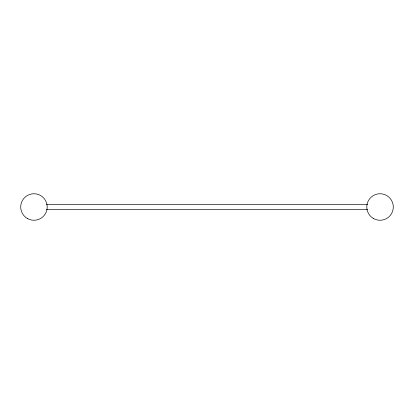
<?xml version="1.0" encoding="UTF-8"?>
<svg xmlns="http://www.w3.org/2000/svg" width="414" height="414" viewBox="0 0 414 414"><rect width="100%" height="100%" fill="white"/><g stroke="black" fill="none" stroke-linecap="round" stroke-linejoin="round"><path stroke-width="0.62" d="M46.394 204.35L367.611 204.35M46.394 209.65L367.611 209.65M27.329 218.483A13.258 13.258 0 0 0 47.222 207A13.258 13.258 0 0 0 27.329 195.517A13.258 13.258 0 0 0 27.329 218.483M373.412 218.483A13.258 13.258 0 0 0 393.3 207A13.258 13.258 0 0 0 373.412 195.517A13.258 13.258 0 0 0 373.412 218.483"/></g></svg>
